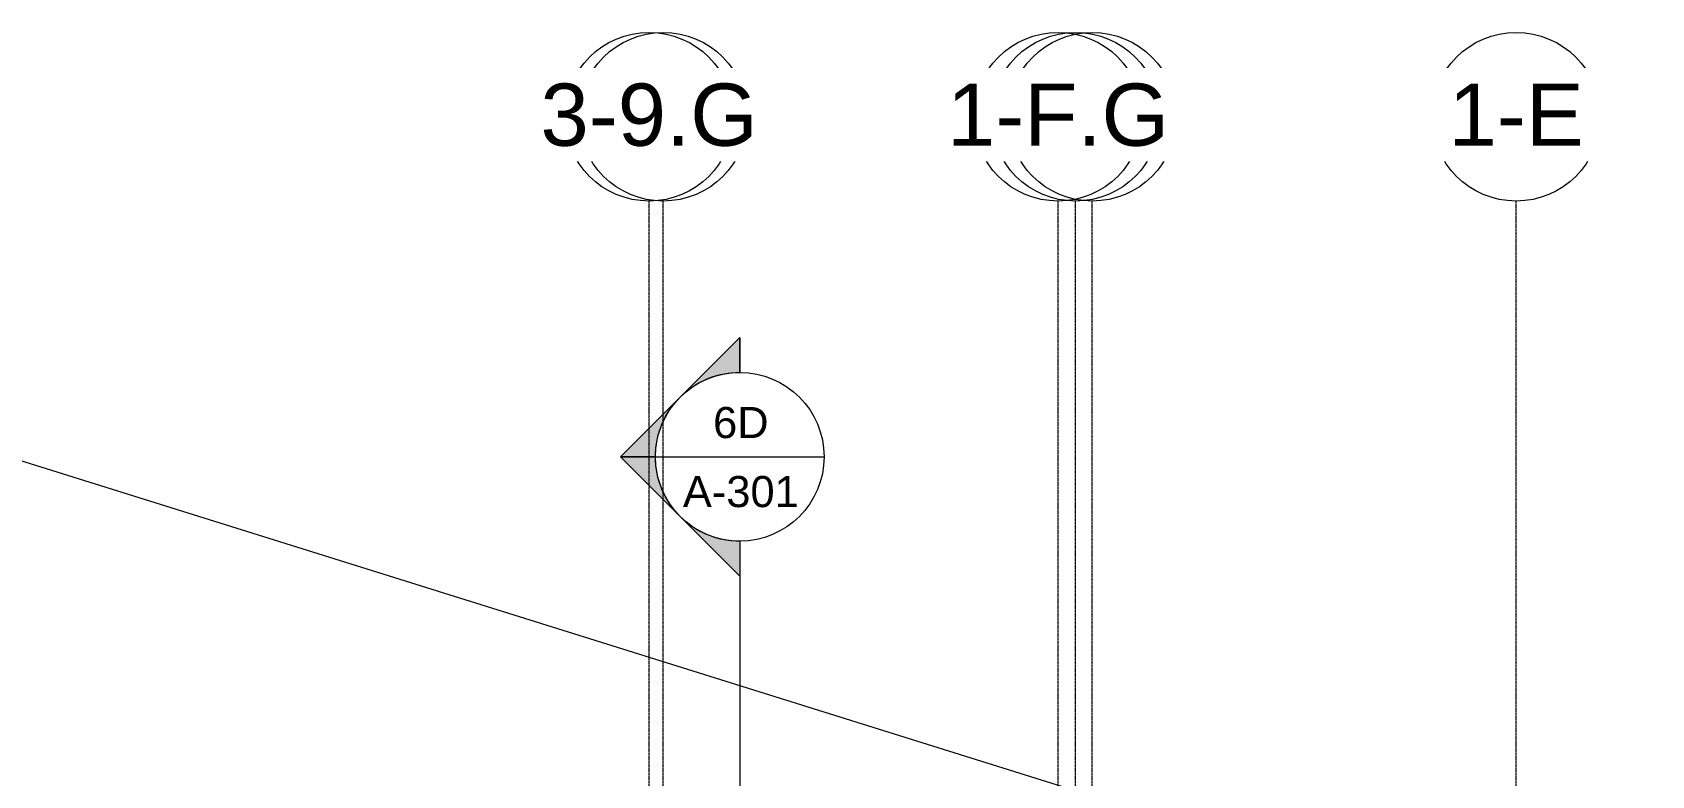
# Model space of a CAD drawing. Header units: inches. Extents: x 21386 to 98813, y -290 to 853.
# Drawn here: x 27543 to 28465, y 412 to 835 of the extents above; entities that cross this region are included whole.
import ezdxf

# ---------------------------------------------------------------- set-up
doc = ezdxf.new("R2010")
doc.units = ezdxf.units.IN
doc.header["$MEASUREMENT"] = 0
doc.linetypes.add('Grid Line 1_2_', pattern=[0.875, 0.5, -0.125, 0.125, -0.125])
for name, color, linetype, lineweight in [('A-ANNO-IDEN', 131, 'Continuous', 9), ('G-ANNO-SYMB', 111, 'Continuous', 9), ('S-GRID', 1, 'Continuous', 9), ('S-GRID-IDEN', 1, 'Continuous', 9)]:
    doc.layers.add(name, color=color, linetype=linetype, lineweight=lineweight)
doc.styles.add('Arial_2', font='arial.ttf', dxfattribs={"height": 35.407186})
doc.styles.add('Arial_3', font='arial.ttf', dxfattribs={"height": 17.703593})

# ---------------------------------------------------------------- blocks, each defined once
blk = doc.blocks.new('Grid - Grid Head - Circle-14747-Building Section - North_South looking East _ Clinic')
at = {"layer": 'S-GRID-IDEN'}
blk.add_circle((21143.8, 786.66), 48, dxfattribs=at)
blk = doc.blocks.new('Section - Section Head - Filled-1526-Building Section - North_South looking East _ Clinic')
at = {"layer": 'G-ANNO-SYMB'}
h = blk.add_hatch(color=256, dxfattribs=at)
edge = h.paths.add_edge_path(flags=0)
edge.add_arc((22248.83, 593.16), 48.06, 47.9216, 90)
edge.add_line((22248.83, 641.22), (22248.83, 661.04))
edge.add_line((22248.83, 661.04), (22281.04, 628.83))
h = blk.add_hatch(color=256, dxfattribs=at)
edge = h.paths.add_edge_path(flags=0)
edge.add_line((22282.77, 627.1), (22316.72, 593.16))
edge.add_line((22316.72, 593.16), (22296.83, 593.16))
edge.add_arc((22248.83, 593.16), 48, 360, 405)
h = blk.add_hatch(color=256, dxfattribs=at)
edge = h.paths.add_edge_path(flags=0)
edge.add_arc((22248.83, 593.16), 48, 315, 360)
edge.add_line((22296.83, 593.16), (22316.72, 593.16))
edge.add_line((22316.72, 593.16), (22282.77, 559.22))
h = blk.add_hatch(color=256, dxfattribs=at)
edge = h.paths.add_edge_path(flags=0)
edge.add_line((22281.04, 557.48), (22248.83, 525.27))
edge.add_line((22248.83, 525.27), (22248.83, 545.09))
edge.add_arc((22248.83, 593.16), 48.06, 270, 312.0784)
for p, q in [((22316.72, 593.16), (22248.83, 661.04)), ((22248.83, 641.16), (22248.83, 661.04)), ((22281.04, 628.83), (22248.83, 661.04)), ((22248.83, 661.04), (22248.83, 641.22)), ((22316.72, 593.16), (22282.77, 627.1)), ((22316.72, 593.16), (22248.83, 525.27)), ((22282.77, 559.22), (22316.72, 593.16)), ((22296.83, 593.16), (22316.72, 593.16)), ((22316.72, 593.16), (22296.83, 593.16)), ((22248.83, 525.27), (22281.04, 557.48)), ((22248.83, 545.16), (22248.83, 525.27)), ((22248.83, 545.09), (22248.83, 525.27))]:
    blk.add_line(p, q, dxfattribs=at)
for radius, start, end in [(48, 90, 270), (48.06, 47.9216, 90), (48, 270, 90), (48, 360, 45), (48, 315, 360), (48.06, 270, 312.0784)]:
    blk.add_arc((22248.83, 593.16), radius, start, end, dxfattribs=at)

msp = doc.modelspace()

# ---------------------------------------------------------------- linework, layer by layer
at = {"layer": 'A-ANNO-IDEN', "color": 153}
msp.add_line((28464.86, 300.65), (27498.8, 602.72), dxfattribs=at)
at = {"layer": 'G-ANNO-SYMB'}
for p, q in [((27897.84, 593.16), (27993.84, 593.16)), ((27945.84, 545.16), (27945.84, -79.66))]:
    msp.add_line(p, q, dxfattribs=at)
at = {"layer": 'S-GRID', "linetype": 'Grid Line 1_2_'}
for p, q in [((27894.26, -273.16), (27894.26, 738.66)), ((27902.26, -273.16), (27902.26, 738.66)), ((28127.01, -273.16), (28127.01, 738.66)), ((28137.01, -273.16), (28137.01, 738.66)), ((28146.51, -273.16), (28146.51, 738.66)), ((28387.76, -273.16), (28387.76, 738.66)), ((28387.76, -273.16), (28387.76, 738.66))]:
    msp.add_line(p, q, dxfattribs=at)

# ---------------------------------------------------------------- block references
at = {"layer": 'G-ANNO-SYMB', "extrusion": (0, 0, -1)}
msp.add_blockref('Section - Section Head - Filled-1526-Building Section - North_South looking East _ Clinic', (-50194.67, 0), dxfattribs=at)
at = {"layer": 'S-GRID-IDEN'}
for p in [(6758.46, 0), (7002.71, 0), (7243.96, 0)]:
    msp.add_blockref('Grid - Grid Head - Circle-14747-Building Section - North_South looking East _ Clinic', p, dxfattribs=at)

# ---------------------------------------------------------------- texts
at = {"layer": 'G-ANNO-SYMB', "char_height": 17.704, "attachment_point": 2, "line_spacing_factor": 0.938532, "style": 'Arial_3'}
for s, insert, width in [('6D', (27946.45, 621.5), 37.584), ('A-301', (27946.45, 582.22), 78.624)]:
    msp.add_mtext(s, dxfattribs=dict(at, insert=insert, width=width))

# ---------------------------------------------------------------- next in the draw order: texts
at = {"layer": 'S-GRID-IDEN', "char_height": 35.407, "width": 85.104, "attachment_point": 2, "line_spacing_factor": 0.938532, "style": 'Arial_2', "bg_fill": 3, "box_fill_scale": 1.25, "bg_fill_color": 0, "bg_fill_transparency": 0}
for s, insert in [('3-9', (27902.25, 805.53)), ('3-8', (28146.5, 805.53)), ('3-7', (28387.75, 805.53))]:
    msp.add_mtext(s, dxfattribs=dict(at, insert=insert))

# ---------------------------------------------------------------- next in the draw order: block references
at = {"layer": 'S-GRID-IDEN'}
for p in [(6750.46, 0), (6993.21, 0), (7243.96, 0)]:
    msp.add_blockref('Grid - Grid Head - Circle-14747-Building Section - North_South looking East _ Clinic', p, dxfattribs=at)

# ---------------------------------------------------------------- next in the draw order: texts
at = {"layer": 'S-GRID-IDEN', "char_height": 35.407, "attachment_point": 2, "line_spacing_factor": 0.938532, "style": 'Arial_2', "bg_fill": 3, "box_fill_scale": 1.25, "bg_fill_color": 0, "bg_fill_transparency": 0}
for s, insert, width in [('3-9.G', (27894.25, 805.53), 147.312), ('1-F', (28137, 805.53), 88.128), ('1-E', (28387.75, 805.53), 91.584)]:
    msp.add_mtext(s, dxfattribs=dict(at, insert=insert, width=width))

# ---------------------------------------------------------------- next in the draw order: block references
at = {"layer": 'S-GRID-IDEN'}
msp.add_blockref('Grid - Grid Head - Circle-14747-Building Section - North_South looking East _ Clinic', (6983.21, 0), dxfattribs=at)

# ---------------------------------------------------------------- next in the draw order: texts
at = {"layer": 'S-GRID-IDEN', "insert": (28127, 805.53), "char_height": 35.407, "width": 150.336, "attachment_point": 2, "line_spacing_factor": 0.938532, "style": 'Arial_2', "bg_fill": 3, "box_fill_scale": 1.25, "bg_fill_color": 0, "bg_fill_transparency": 0}
msp.add_mtext('1-F.G', dxfattribs=at)

doc.saveas('drawing.dxf')
